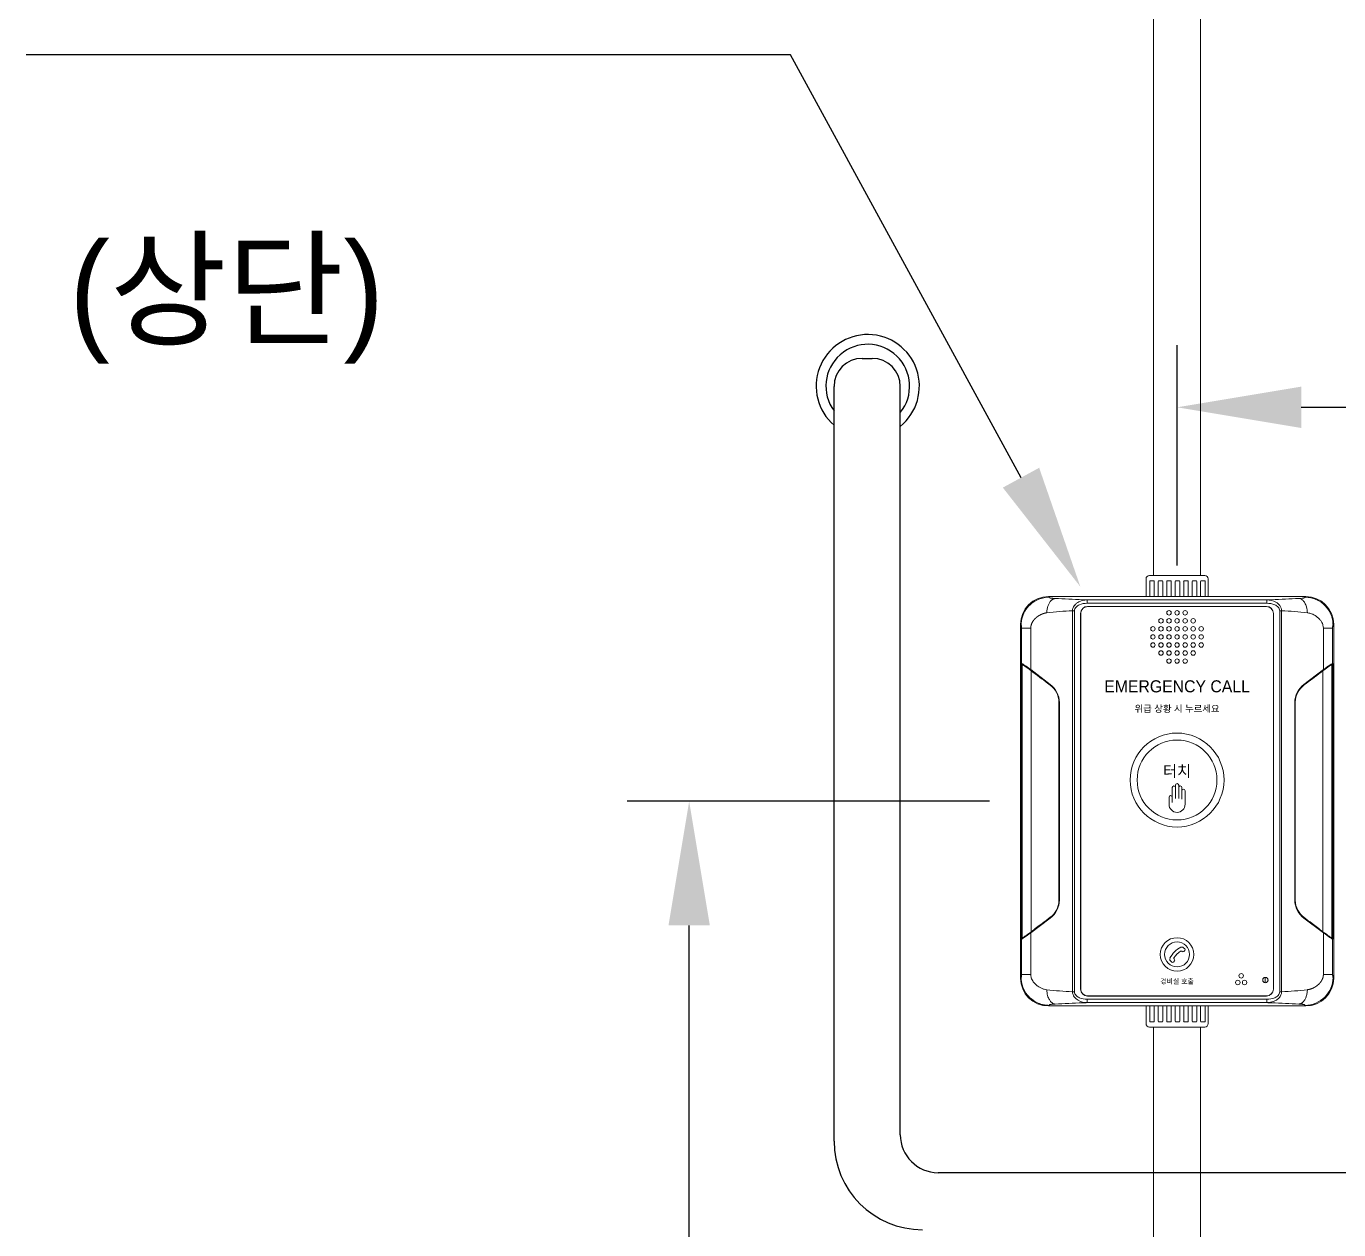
# Model space of a CAD drawing. Header units: millimetres. Extents: x 423257 to 751317, y -351975 to -271940.
# Drawn here: x 556222 to 561508, y -329214 to -324368 of the extents above; entities that cross this region are included whole.
import ezdxf
from ezdxf.enums import TextEntityAlignment as Align

# ---------------------------------------------------------------- set-up
doc = ezdxf.new("R2010")
doc.units = ezdxf.units.MM
doc.header["$LTSCALE"] = 150
for name, color, linetype in [('-----20 General Symbol', 3, 'Continuous'), ('-----29 Indicator', 1, 'Continuous'), ('-----30 Text', 2, 'Continuous'), ('-----31 Base Plan', 8, 'Continuous'), ('-----36 Dimension', 1, 'Continuous')]:
    doc.layers.add(name, color=color, linetype=linetype)
doc.styles.add('ELEC', font='')
doc.styles.get('ELEC').set_extended_font_data('Dotum')

msp = doc.modelspace()

# ---------------------------------------------------------------- linework, layer by layer
at = {"layer": '-----20 General Symbol', "lineweight": 5, "ltscale": 0.5}
for p, q in [((560762.1, -326579.9), (560762.1, -314564.8)), ((560951, -326579.9), (560951, -314564.8)), ((560732.2, -326664.6), (560732.2, -326593.5)), ((560968.4, -326579.9), (560745.8, -326579.9)), ((560747, -326603.4), (560747, -326664.6)), ((560762.8, -326600.7), (560749.8, -326600.7)), ((560952.1, -326579.9), (560762.1, -326579.9)), ((560765.5, -326603.4), (560765.5, -326664.6)), ((560781.2, -326603.4), (560781.2, -326664.6)), ((560796.9, -326600.7), (560783.9, -326600.7)), ((560799.6, -326603.4), (560799.6, -326664.6)), ((560815.4, -326603.4), (560815.4, -326664.6)), ((560831.1, -326600.7), (560818.1, -326600.7)), ((560833.8, -326603.4), (560833.8, -326664.6)), ((560849.5, -326603.4), (560849.5, -326664.6)), ((560865.3, -326600.7), (560852.3, -326600.7)), ((560868, -326603.4), (560868, -326664.6)), ((560883.7, -326603.4), (560883.7, -326664.6)), ((560899.4, -326600.7), (560886.4, -326600.7)), ((560902.1, -326603.4), (560902.1, -326664.6)), ((560917.9, -326603.4), (560917.9, -326664.6)), ((560933.6, -326600.7), (560920.6, -326600.7)), ((560936.3, -326603.4), (560936.3, -326664.6)), ((560952.1, -326603.4), (560952.1, -326664.6)), ((560967.8, -326600.7), (560954.8, -326600.7)), ((560970.5, -326603.4), (560970.5, -326664.6)), ((560982, -326664.6), (560982, -326593.5)), ((560338.7, -326664.6), (560341.4, -326667.2)), ((560338.7, -326664.6), (561375.5, -326664.6)), ((560982, -326664.6), (560732.2, -326664.6)), ((561375.5, -326664.6), (561372.8, -326667.2)), ((560495.4, -326691.6), (560495.4, -326678.1)), ((561218.8, -326691.6), (560495.4, -326691.6)), ((560496.7, -326704.4), (561217.6, -326704.4)), ((560496.7, -326704.4), (560497.1, -326704.9)), ((561217.1, -326704.9), (560497.1, -326704.9)), ((561217.6, -326704.4), (561217.1, -326704.9)), ((561218.8, -326691.6), (561218.8, -326678.1)), ((560435.9, -326722.1), (560435.9, -328255.7)), ((560435.9, -326722.1), (560443.8, -326722.1)), ((560443.8, -328255.7), (560443.8, -326722.1)), ((560468.8, -326732.3), (560468.8, -328245.5)), ((560469.3, -326732.8), (560468.8, -326732.3)), ((560469.3, -328245), (560469.3, -326732.8)), ((561245, -326732.8), (561245.4, -326732.3)), ((561245, -328245), (561245, -326732.8)), ((561245.4, -326732.3), (561245.4, -328245.5)), ((561270.5, -328255.7), (561270.5, -326722.1)), ((561278.3, -326722.1), (561270.5, -326722.1)), ((561278.3, -326722.1), (561278.3, -328255.7)), ((560229, -326779.6), (560226.4, -326777)), ((560226.4, -326777), (560226.4, -328200.8)), ((560230.4, -326933.7), (560230.4, -326791.9)), ((560267.8, -326791.9), (560267.8, -326959)), ((561446.5, -326791.9), (561446.5, -326959)), ((561483.8, -326933.7), (561483.8, -326791.9)), ((561485.2, -326779.6), (561487.9, -326777)), ((561487.9, -326777), (561487.9, -328200.8)), ((560232.5, -326948.2), (560229.8, -326948.2)), ((560229.8, -326948.2), (560229.8, -328029.6)), ((560230.4, -326933.7), (560230.4, -326933.7)), ((560231.5, -326935.8), (560231.5, -326935.8)), ((560237.6, -326940.7), (560231.5, -326935.8)), ((560232.5, -328029.6), (560232.5, -326948.2)), ((560232.5, -326948.2), (560232.8, -326948.3)), ((560232.8, -326938.4), (560232.8, -328039.4)), ((560233.1, -326938.3), (560233.1, -328039.5)), ((560346.3, -327020.4), (560267.7, -326961.1)), ((560267.8, -326959), (560346.4, -327018.3)), ((560269.3, -326963.6), (560269.3, -328014.2)), ((561367.9, -327018.3), (561446.5, -326959)), ((561446.6, -326961.1), (561367.9, -327020.4)), ((561444.9, -326963.6), (561444.9, -328014.2)), ((561476.6, -326940.7), (561482.8, -326935.8)), ((561481.1, -326938.3), (561481.1, -328039.5)), ((561481.5, -326938.4), (561481.5, -328039.4)), ((561481.7, -326948.2), (561481.5, -326948.3)), ((561481.7, -326948.2), (561484.4, -326948.2)), ((561481.7, -328029.6), (561481.7, -326948.2)), ((561482.8, -326935.8), (561482.8, -326935.8)), ((561483.8, -326933.7), (561483.8, -326933.7)), ((561484.4, -326948.2), (561484.4, -328029.6)), ((560344.9, -327020.6), (560346.3, -327020.4)), ((561369.3, -327020.6), (561367.9, -327020.4)), ((560380.9, -327887.9), (560380.9, -327089.9)), ((560381.9, -327090.8), (560380.9, -327091)), ((560381.9, -327090.8), (560381.9, -327887)), ((560383, -327090.8), (560381.9, -327090.8)), ((560383, -327887), (560383, -327090.8)), ((561331.2, -327887), (561331.2, -327090.8)), ((561332.3, -327090.8), (561331.2, -327090.8)), ((561332.3, -327090.8), (561332.3, -327887)), ((561332.3, -327090.8), (561333.4, -327091)), ((561333.4, -327887.9), (561333.4, -327089.9)), ((561487.9, -327364), (561487.9, -327613.8)), ((560837.7, -327494.1), (560837.7, -327433.5)), ((560850.6, -327477.6), (560850.6, -327424.1)), ((560863.6, -327477.6), (560863.6, -327424.1)), ((560876.6, -327480.7), (560876.6, -327433.5)), ((560889.5, -327501.1), (560889.5, -327446.5)), ((560824.7, -327501.1), (560824.7, -327472.4)), ((560381.9, -327887), (560380.9, -327886.8)), ((560383, -327887), (560381.9, -327887)), ((561332.3, -327887), (561331.2, -327887)), ((561332.3, -327887), (561333.4, -327886.8)), ((560346.3, -327957.4), (560267.7, -328016.7)), ((560267.8, -328018.8), (560346.4, -327959.5)), ((560345, -327957.2), (560346.3, -327957.4)), ((561369.3, -327957.2), (561367.9, -327957.4)), ((561367.9, -327957.4), (561446.6, -328016.7)), ((561446.5, -328018.8), (561367.9, -327959.5)), ((560232.5, -328029.6), (560229.8, -328029.6)), ((560231.5, -328042), (560237.5, -328037.2)), ((560231.5, -328042), (560231.5, -328042)), ((560232.8, -328029.5), (560232.5, -328029.6)), ((560267.8, -328185.9), (560267.8, -328018.8)), ((561446.5, -328185.9), (561446.5, -328018.8)), ((561482.8, -328042), (561476.7, -328037.2)), ((561481.5, -328029.5), (561481.7, -328029.6)), ((561481.7, -328029.6), (561484.4, -328029.6)), ((561482.8, -328042), (561482.8, -328042)), ((560230.4, -328044.1), (560230.4, -328185.9)), ((560230.4, -328044.1), (560230.4, -328044.1)), ((560875.8, -328092.9), (560877.4, -328094.4)), ((560888.1, -328083.7), (560882.7, -328078.4)), ((560883.8, -328094.4), (560888.1, -328090.1)), ((561483.8, -328044.1), (561483.8, -328044.1)), ((561483.8, -328044.1), (561483.8, -328185.9)), ((560835.6, -328136.1), (560830.3, -328130.8)), ((560846.3, -328131.8), (560842.1, -328136.1)), ((560844.8, -328123.9), (560846.3, -328125.4)), ((560229, -328198.2), (560226.4, -328200.8)), ((561211.6, -328219.5), (561211.6, -328198)), ((561212.3, -328219.5), (561212.3, -328197.9)), ((561485.2, -328198.2), (561487.9, -328200.8)), ((560469.3, -328245), (560468.8, -328245.5)), ((561222.3, -328213.9), (561222.3, -328203.5)), ((561223, -328212.4), (561223, -328205.1)), ((561245, -328245), (561245.4, -328245.5)), ((560435.9, -328255.7), (560443.8, -328255.7)), ((560495.4, -328286.2), (560495.4, -328299.7)), ((561218.8, -328286.2), (560495.4, -328286.2)), ((560496.7, -328273.4), (560497.1, -328272.9)), ((560496.7, -328273.4), (561217.6, -328273.4)), ((561217.1, -328272.9), (560497.1, -328272.9)), ((561217.6, -328273.4), (561217.1, -328272.9)), ((561218.8, -328286.2), (561218.8, -328299.7)), ((561278.3, -328255.7), (561270.5, -328255.7)), ((560338.7, -328313.2), (560341.4, -328310.6)), ((560338.7, -328313.2), (561375.5, -328313.2)), ((560732.2, -328313.2), (560732.2, -328384.3)), ((560982, -328313.2), (560732.2, -328313.2)), ((560747, -328374.4), (560747, -328313.2)), ((560765.5, -328374.4), (560765.5, -328313.2)), ((560781.2, -328374.4), (560781.2, -328313.2)), ((560799.6, -328374.4), (560799.6, -328313.2)), ((560815.4, -328374.4), (560815.4, -328313.2)), ((560833.8, -328374.4), (560833.8, -328313.2)), ((560849.5, -328374.4), (560849.5, -328313.2)), ((560868, -328374.4), (560868, -328313.2)), ((560883.7, -328374.4), (560883.7, -328313.2)), ((560902.1, -328374.4), (560902.1, -328313.2)), ((560917.9, -328374.4), (560917.9, -328313.2)), ((560936.3, -328374.4), (560936.3, -328313.2)), ((560952.1, -328374.4), (560952.1, -328313.2)), ((560970.5, -328374.4), (560970.5, -328313.2)), ((560982, -328313.2), (560982, -328384.3)), ((561375.5, -328313.2), (561372.8, -328310.6)), ((560968.4, -328397.9), (560745.8, -328397.9)), ((560762.8, -328377.1), (560749.8, -328377.1)), ((560762.1, -328397.9), (560762.1, -331943.8)), ((560952.1, -328397.9), (560762.1, -328397.9)), ((560796.9, -328377.1), (560783.9, -328377.1)), ((560831.1, -328377.1), (560818.1, -328377.1)), ((560865.3, -328377.1), (560852.3, -328377.1)), ((560899.4, -328377.1), (560886.4, -328377.1)), ((560933.6, -328377.1), (560920.6, -328377.1)), ((560951, -328397.9), (560951, -331943.8)), ((560967.8, -328377.1), (560954.8, -328377.1))]:
    msp.add_line(p, q, dxfattribs=at)
for centre, radius in [((560792.3, -326762.3), 9), ((560824.7, -326729.9), 9), ((560824.7, -326762.3), 9), ((560857.1, -326729.9), 9), ((560857.1, -326762.3), 9), ((560889.5, -326729.9), 9), ((560889.5, -326762.3), 9), ((560921.9, -326762.3), 9), ((560759.9, -326794.7), 9), ((560759.9, -326827.1), 9), ((560792.3, -326794.7), 9), ((560792.3, -326827.1), 9), ((560824.7, -326794.7), 9), ((560824.7, -326827.1), 9), ((560857.1, -326794.7), 9), ((560857.1, -326827.1), 9), ((560889.5, -326794.7), 9), ((560889.5, -326827.1), 9), ((560921.9, -326794.7), 9), ((560921.9, -326827.1), 9), ((560954.4, -326794.7), 9), ((560954.4, -326827.1), 9), ((560759.9, -326859.6), 9), ((560792.3, -326859.6), 9), ((560824.7, -326859.6), 9), ((560857.1, -326859.6), 9), ((560889.5, -326859.6), 9), ((560921.9, -326859.6), 9), ((560954.4, -326859.6), 9), ((560792.3, -326892), 9), ((560824.7, -326892), 9), ((560824.7, -326924.4), 9), ((560857.1, -326892), 9), ((560857.1, -326924.4), 9), ((560889.5, -326892), 9), ((560889.5, -326924.4), 9), ((560921.9, -326892), 9), ((560857.1, -327403.4), 189.1), ((560857.1, -327403.4), 160.7), ((560857.1, -328105.6), 67.5), ((560857.1, -328105.6), 50.2), ((561115.5, -328191.6), 9), ((561102, -328218.6), 9), ((561129, -328218.6), 9)]:
    msp.add_circle(centre, radius, dxfattribs=at)
at = {"layer": '-----20 General Symbol', "lineweight": 5, "ltscale": 0.5, "extrusion": (0, 0, -1)}
msp.add_circle((-561212.8, -328208.7), 10.8, dxfattribs=at)
at = {"layer": '-----20 General Symbol', "lineweight": 5, "ltscale": 0.5}
for centre, radius, start, end in [((560745.8, -326593.5), 13.6, 90, 180), ((560749.8, -326603.4), 2.72, 90, 180), ((560762.8, -326603.4), 2.72, 0, 90), ((560783.9, -326603.4), 2.72, 90, 180), ((560796.9, -326603.4), 2.72, 0, 90), ((560818.1, -326603.4), 2.72, 90, 180), ((560831.1, -326603.4), 2.72, 0, 90), ((560852.3, -326603.4), 2.72, 90, 180), ((560865.3, -326603.4), 2.72, 0, 90), ((560886.4, -326603.4), 2.72, 90, 180), ((560899.4, -326603.4), 2.72, 0, 90), ((560920.6, -326603.4), 2.72, 90, 180), ((560933.6, -326603.4), 2.72, 0, 90), ((560954.8, -326603.4), 2.72, 90, 180), ((560967.8, -326603.4), 2.72, 0, 90), ((560968.4, -326593.5), 13.6, 0, 90), ((560844.2, -327433.5), 6.48, 0, 180), ((560857.1, -327424.1), 6.48, 0, 180), ((560870.1, -327433.5), 6.48, 0, 180), ((560883.1, -327446.5), 6.48, 0, 180), ((560831.2, -327472.4), 6.48, 0, 180), ((560857.1, -327501.1), 32.4, 180, 0), ((560917.5, -328165.6), 99.8, 116.9626, 152.9911), ((560927.1, -328175.2), 99.8, 123.9923, 145.9587), ((560873.3, -328095.4), 3.6, 45, 123.9923), ((560876.3, -328084.8), 9.08, 45, 116.9749), ((560880.6, -328091.2), 4.54, 225, 315), ((560884.8, -328086.9), 4.54, 315, 45), ((560836.7, -328124.4), 9.08, 152.629, 225), ((560838.8, -328132.9), 4.54, 225, 315), ((560847.3, -328121.3), 3.6, 145.9587, 225), ((560843.1, -328128.6), 4.54, 315, 45), ((560745.8, -328384.3), 13.6, 180, 270), ((560749.8, -328374.4), 2.72, 180, 270), ((560762.8, -328374.4), 2.72, 270, 0), ((560783.9, -328374.4), 2.72, 180, 270), ((560796.9, -328374.4), 2.72, 270, 0), ((560818.1, -328374.4), 2.72, 180, 270), ((560831.1, -328374.4), 2.72, 270, 0), ((560852.3, -328374.4), 2.72, 180, 270), ((560865.3, -328374.4), 2.72, 270, 0), ((560886.4, -328374.4), 2.72, 180, 270), ((560899.4, -328374.4), 2.72, 270, 0), ((560920.6, -328374.4), 2.72, 180, 270), ((560933.6, -328374.4), 2.72, 270, 0), ((560954.8, -328374.4), 2.72, 180, 270), ((560967.8, -328374.4), 2.72, 270, 0), ((560968.4, -328384.3), 13.6, 270, 0)]:
    msp.add_arc(centre, radius, start, end, dxfattribs=at)
at = {"layer": '-----20 General Symbol', "lineweight": 5, "ltscale": 0.5, "extrusion": (7.59279e-30, -1.17146e-15, -1)}
msp.add_ellipse((560339.1, -326777.3), major_axis=(-79.8, 79.8), ratio=0.997265, start_param=5.499157, end_param=7.067214, dxfattribs=at)
at = {"layer": '-----20 General Symbol', "lineweight": 5, "ltscale": 0.5}
for centre, major_axis, ratio, start_param, end_param in [((561375.2, -326777.3), (79.8, 79.8), 0.997265, 5.499157, 7.067214), ((560497.2, -326732.9), (-19.8, 19.8), 0.997265, 5.499157, 7.067214), ((561217.5, -326732.4), (19.8, 19.8), 0.997265, 5.499157, 7.067214), ((560230.5, -326948.6), (0, -14.9), 0.041099, 3.147604, 4.679882), ((560320.4, -327002.8), (90, -69), 0.030011, 2.217818, 3.112232), ((560233.1, -326933.7), (0.39, -2.67), 0.9986, 4.566019, 5.467878), ((560233.1, -326933.7), (0.39, -2.67), 0.9986, 4.566019, 5.467878), ((560233.2, -326948.6), (1.7, -12.8), 0.042209, 3.136682, 4.66896), ((560318.7, -327004.9), (87.3, -69), 0.030236, 2.218709, 3.113122), ((560269.3, -326959), (-1.63, -2.16), 0.498453, 5.071767, 6.23875), ((561393.9, -327002.8), (90, 69), 0.030011, 0.029361, 0.923774), ((561444.9, -326959), (1.63, -2.16), 0.498453, 0.044435, 1.211419), ((561395.5, -327004.9), (87.3, 69), 0.030236, 0.028471, 0.922884), ((561481.1, -326948.6), (1.7, 12.8), 0.042209, 4.755818, 6.288096), ((561481.1, -326933.7), (-0.39, -2.67), 0.9986, 0.815308, 1.717167), ((561481.1, -326933.7), (-0.39, -2.67), 0.9986, 0.815308, 1.717167), ((561483.8, -326948.6), (0, 14.9), 0.041099, 4.744896, 6.277174), ((560348, -327018.3), (1.63, 2.16), 0.498453, 1.930174, 3.097157), ((560286.5, -327091.4), (96.2, 7.5), 0.960533, 6.208929, 7.110788), ((561427.7, -327091.4), (96.2, -7.5), 0.960533, 2.31399, 3.215849), ((561426.1, -327091.4), (93.6, -7.3), 0.959359, 2.314018, 3.215877), ((561366.3, -327018.3), (1.63, -2.16), 0.498453, 0.044435, 1.211419), ((560286.5, -327886.4), (96.2, -7.5), 0.960533, 5.455582, 6.357441), ((561427.7, -327886.4), (96.2, 7.5), 0.960533, 3.067337, 3.969196), ((561426.1, -327886.4), (93.6, 7.3), 0.959359, 3.067308, 3.969168), ((560348, -327959.5), (1.63, -2.16), 0.498453, 3.186028, 4.353011), ((561366.3, -327959.5), (1.63, 2.16), 0.498453, 5.071767, 6.23875), ((560230.5, -328029.2), (0, 14.9), 0.041099, 1.603304, 3.135581), ((560320.4, -327975), (90, 69), 0.030011, 3.170954, 4.065367), ((560233.1, -328044.1), (0.39, 2.67), 0.9986, 0.815308, 1.717167), ((560233.1, -328044.1), (0.39, 2.67), 0.9986, 0.815308, 1.717167), ((560233.2, -328029.2), (1.7, 12.8), 0.042209, 1.614225, 3.146503), ((560318.7, -327972.9), (87.3, 69), 0.030236, 3.170063, 4.064477), ((560269.3, -328018.8), (-1.63, 2.16), 0.498453, 0.044435, 1.211419), ((561444.9, -328018.8), (1.63, 2.16), 0.498453, 5.071767, 6.23875), ((561393.9, -327975), (90, -69), 0.030011, 5.359411, 6.253824), ((561395.5, -327972.9), (87.3, -69), 0.030236, 5.360301, 6.254715), ((561481.1, -328029.2), (1.7, -12.8), 0.042209, 6.278275, 7.810553), ((561481.1, -328044.1), (-0.39, 2.67), 0.9986, 4.566019, 5.467878), ((561481.1, -328044.1), (-0.39, 2.67), 0.9986, 4.566019, 5.467878), ((561483.8, -328029.2), (0, -14.9), 0.041099, 0.006011, 1.538289), ((560339.1, -328200.5), (-79.8, -79.8), 0.997265, 5.499157, 7.067214), ((560496.7, -328245.4), (-19.8, -19.8), 0.997265, 5.499157, 7.067214), ((561217, -328244.9), (19.8, -19.8), 0.997265, 5.499157, 7.067214)]:
    msp.add_ellipse(centre, major_axis=major_axis, ratio=ratio, start_param=start_param, end_param=end_param, dxfattribs=at)
at = {"layer": '-----20 General Symbol', "lineweight": 5, "ltscale": 0.5, "extrusion": (-2.76101e-30, -1.17146e-15, -1)}
msp.add_ellipse((560496.7, -326732.4), major_axis=(-19.8, 19.8), ratio=0.997265, start_param=5.499157, end_param=7.067214, dxfattribs=at)
at = {"layer": '-----20 General Symbol', "lineweight": 5, "ltscale": 0.5, "extrusion": (2.95823e-31, 1.17146e-15, -1)}
msp.add_ellipse((561217, -326732.9), major_axis=(19.8, 19.8), ratio=0.997265, start_param=5.499157, end_param=7.067214, dxfattribs=at)
at = {"layer": '-----20 General Symbol', "lineweight": 5, "ltscale": 0.5, "extrusion": (3.5696e-29, 1.17146e-15, -1)}
msp.add_ellipse((561375.2, -328200.5), major_axis=(79.8, -79.8), ratio=0.997265, start_param=5.499157, end_param=7.067214, dxfattribs=at)
at = {"layer": '-----20 General Symbol', "lineweight": 5, "ltscale": 0.5, "extrusion": (-9.86076e-32, 1.17146e-15, -1)}
msp.add_ellipse((560497.2, -328244.9), major_axis=(-19.8, -19.8), ratio=0.997265, start_param=5.499157, end_param=7.067214, dxfattribs=at)
at = {"layer": '-----20 General Symbol', "lineweight": 5, "ltscale": 0.5, "extrusion": (2.26798e-30, 1.17146e-15, -1)}
msp.add_ellipse((561217.5, -328245.4), major_axis=(19.8, -19.8), ratio=0.997265, start_param=5.499157, end_param=7.067214, dxfattribs=at)
at = {"layer": '-----20 General Symbol', "lineweight": 5, "ltscale": 0.5}
for points, degree in [([(560299.8, -326675.3), (560313, -326670), (560327.2, -326667.3), (560341.4, -326667.2)], 3), ([(560341.4, -326667.2), (560343.7, -326669.6)], 1), ([(560495.4, -326678.1), (560736.6, -326678.1), (560977.7, -326678.1), (561218.8, -326678.1)], 3), ([(560435.9, -326722.1), (560401.4, -326722.3), (560366.8, -326727), (560332.2, -326730.2)], 3), ([(561278.3, -326722.1), (561312.8, -326722.3), (561347.4, -326727), (561382, -326730.2)], 3), ([(560267.8, -326791.9), (560246, -326791.9), (560231.9, -326791.9), (560230.4, -326791.9)], 3), ([(560233.1, -326938.3), (560233, -326938.3), (560232.9, -326938.3), (560232.8, -326938.4)], 3), ([(561481.1, -326938.3), (561481.2, -326938.3), (561481.4, -326938.3), (561481.5, -326938.4)], 3), ([(560381.9, -327887), (560381.9, -327914.3), (560368.6, -327940.6), (560346.3, -327957.4)], 3), ([(560232.8, -328039.4), (560232.9, -328039.5), (560233, -328039.5), (560233.1, -328039.5)], 3), ([(561481.5, -328039.4), (561481.4, -328039.5), (561481.2, -328039.5), (561481.1, -328039.5)], 3), ([(561446.5, -328185.9), (561468.3, -328185.9), (561482.4, -328185.9), (561483.8, -328185.9)], 3), ([(560435.9, -328255.7), (560401.4, -328255.5), (560366.8, -328250.8), (560332.2, -328247.6)], 3), ([(561278.3, -328255.7), (561312.8, -328255.5), (561347.4, -328250.8), (561382, -328247.6)], 3), ([(560495.4, -328299.7), (560736.6, -328299.7), (560977.7, -328299.7), (561218.8, -328299.7)], 3), ([(561372.8, -328310.6), (561370.5, -328308.2)], 1)]:
    msp.add_open_spline(points, degree=degree, dxfattribs=at)
for points, degree, knots in [([(561372.8, -326667.2), (561372.4, -326667.6), (561371.5, -326668.4), (561370.8, -326669.2), (561370.5, -326669.6)], 3, [0, 0, 0, 0, 0.500081, 1, 1, 1, 1]), ([(561485.2, -326779.6), (561485, -326774), (561484.5, -326763.6), (561481.2, -326749.2), (561475.8, -326733.6), (561466.8, -326716.8), (561452.8, -326699.8), (561435.7, -326685.8), (561416.6, -326675.6), (561395.4, -326668.7), (561380.7, -326667.7), (561372.8, -326667.2)], 3, [0, 0, 0, 0, 0.095265, 0.178549, 0.250164, 0.376201, 0.500112, 0.622711, 0.750058, 0.86626, 1, 1, 1, 1]), ([(560229, -326779.6), (560229.1, -326757.4), (560235.9, -326735.1), (560261, -326698.2), (560279.1, -326683.6), (560299.8, -326675.3)], 3, [0, 0, 0, 0, 0.5, 0.5, 1, 1, 1, 1]), ([(560343.7, -326669.6), (560345.6, -326670.5), (560349.9, -326671.1), (560355.5, -326671.9), (560366.1, -326672.4)], 2, [0, 0, 0, 0.5, 0.5, 1, 1, 1]), ([(560366.1, -326672.4), (560402.5, -326674.1), (560437.7, -326675.9), (560483.2, -326677.6), (560489.3, -326677.9), (560495.4, -326678.1)], 3, [0, 0, 0, 0, 0.86628, 0.86628, 1, 1, 1, 1]), ([(560435.9, -326722.1), (560436, -326719.9), (560436.3, -326715.4), (560438.4, -326708.8), (560442.2, -326701.8), (560448.2, -326694.7), (560459.1, -326686.4), (560472.1, -326681.2), (560485.3, -326678.5), (560492.1, -326678.2), (560495.4, -326678.1)], 3, [0, 0, 0, 0, 0.080395, 0.164014, 0.251213, 0.3682, 0.501677, 0.749778, 0.876537, 1, 1, 1, 1]), ([(560495.4, -326691.6), (560484.4, -326691.6), (560473.4, -326693.4), (560458.5, -326700.2), (560453.8, -326703.2), (560446.4, -326711.3), (560443.8, -326716.6), (560443.8, -326722.1)], 3, [0, 0, 0, 0, 0.5, 0.5, 0.75, 0.75, 1, 1, 1, 1]), ([(561348.2, -326672.4), (561311.7, -326674.1), (561276.5, -326675.9), (561231, -326677.6), (561224.9, -326677.9), (561218.8, -326678.1)], 3, [0, 0, 0, 0, 0.86628, 0.86628, 1, 1, 1, 1]), ([(561278.3, -326722.1), (561278.4, -326714.2), (561275.4, -326706.8), (561266.7, -326695.1), (561261.3, -326690.8), (561244, -326680.9), (561231.3, -326678.2), (561218.8, -326678.1)], 3, [0, 0, 0, 0, 0.25, 0.25, 0.5, 0.5, 1, 1, 1, 1]), ([(561218.8, -326691.6), (561229.8, -326691.6), (561240.8, -326693.4), (561255.7, -326700.2), (561260.4, -326703.2), (561267.9, -326711.3), (561270.5, -326716.6), (561270.5, -326722.1)], 3, [0, 0, 0, 0, 0.5, 0.5, 0.75, 0.75, 1, 1, 1, 1]), ([(561370.5, -326669.6), (561369.8, -326669.9), (561368.5, -326670.4), (561364.5, -326671.1), (561359.2, -326671.7), (561353.3, -326672.2), (561349.8, -326672.3), (561348.2, -326672.4)], 3, [0, 0, 0, 0, 0.26783, 0.500306, 0.762991, 0.883999, 1, 1, 1, 1]), ([(561348.2, -326672.4), (561350.3, -326672.7), (561354.2, -326673.4), (561359.8, -326676.4), (561364.4, -326680.3), (561368.3, -326684.9), (561373.5, -326692.8), (561379.8, -326707.3), (561381.2, -326722), (561382, -326730.2)], 3, [0, 0, 0, 0, 0.119549, 0.228024, 0.327211, 0.418028, 0.501315, 0.72469, 1, 1, 1, 1]), ([(560299.8, -326742), (560295.3, -326744.9), (560291.1, -326748.3), (560281, -326756.6), (560275, -326766.7), (560267.8, -326778.9), (560267.8, -326791.9)], 2, [0, 0, 0, 0.18839, 0.18839, 0.594195, 0.594195, 1, 1, 1]), ([(560332.2, -326730.2), (560327.2, -326730.7), (560321.6, -326732.2), (560316.2, -326733.7), (560310.8, -326736.1), (560305.1, -326738.7), (560299.8, -326742)], 2, [0, 0, 0, 0.325534, 0.325534, 0.651068, 0.651068, 1, 1, 1]), ([(561382, -326730.2), (561385.5, -326730.7), (561392.8, -326731.8), (561406.9, -326737.2), (561420.5, -326745.4), (561432.2, -326756.5), (561439.7, -326766.7), (561445.3, -326778.5), (561446.1, -326787.6), (561446.5, -326791.9)], 3, [0, 0, 0, 0, 0.120327, 0.250385, 0.500249, 0.632176, 0.750515, 0.8811, 1, 1, 1, 1]), ([(560230.4, -326791.9), (560230.4, -326788.3), (560230.3, -326785.8), (560230.1, -326783.3), (560229.8, -326781.8), (560229.7, -326781), (560229.5, -326780.4), (560229.3, -326779.9), (560229, -326779.6)], 2, [0, 0, 0, 0.25, 0.25, 0.5, 0.5, 0.75, 0.75, 1, 1, 1]), ([(561446.5, -326791.9), (561450.3, -326791.9), (561457.6, -326792), (561466.3, -326791.9), (561474.3, -326791.9), (561481.3, -326791.8), (561482.9, -326791.9), (561483.8, -326791.9)], 3, [0, 0, 0, 0, 0.181643, 0.347899, 0.500293, 0.737023, 1, 1, 1, 1]), ([(561483.8, -326791.9), (561483.8, -326790.7), (561483.8, -326788.4), (561483.9, -326785.5), (561484.1, -326783.2), (561484.4, -326781.5), (561484.8, -326780.2), (561485.1, -326779.8), (561485.2, -326779.6)], 3, [0, 0, 0, 0, 0.102654, 0.209354, 0.337947, 0.499337, 0.724279, 1, 1, 1, 1]), ([(560269.3, -326963.6), (560259.6, -326956.3), (560251, -326950), (560238, -326940.8), (560233.9, -326938.2), (560233.1, -326938.3)], 3, [0, 0, 0, 0, 0.5, 0.5, 1, 1, 1, 1]), ([(560346.4, -327021.7), (560343.3, -327019.3), (560340.1, -327016.9), (560314.4, -326997.6), (560291.8, -326980.6), (560269.3, -326963.6)], 3, [0, 0, 0, 0, 0.123833, 0.123833, 1, 1, 1, 1]), ([(561367.8, -327021.7), (561371, -327019.3), (561374.2, -327016.9), (561399.9, -326997.6), (561422.4, -326980.6), (561444.9, -326963.6)], 3, [0, 0, 0, 0, 0.123833, 0.123833, 1, 1, 1, 1]), ([(561444.9, -326963.6), (561454.6, -326956.3), (561463.2, -326950), (561476.2, -326940.8), (561480.4, -326938.2), (561481.1, -326938.3)], 3, [0, 0, 0, 0, 0.5, 0.5, 1, 1, 1, 1]), ([(560381.9, -327090.8), (560381.7, -327086.6), (560381.4, -327077.9), (560378.3, -327065.1), (560373.4, -327052.5), (560366.3, -327040.6), (560357.3, -327029.5), (560350, -327023.5), (560346.3, -327020.4)], 3, [0, 0, 0, 0, 0.146458, 0.298675, 0.458591, 0.62788, 0.807958, 1, 1, 1, 1]), ([(560346.4, -327021.7), (560356.2, -327029.1), (560364.8, -327038.7), (560377.2, -327062), (560380.9, -327075.7), (560380.9, -327089.9)], 3, [0, 0, 0, 0, 0.5, 0.5, 1, 1, 1, 1]), ([(561367.8, -327021.7), (561358, -327029.1), (561349.5, -327038.7), (561337, -327062), (561333.4, -327075.7), (561333.4, -327089.9)], 3, [0, 0, 0, 0, 0.5, 0.5, 1, 1, 1, 1]), ([(560380.9, -327887.9), (560380.9, -327902), (560377.2, -327915.7), (560364.8, -327939.1), (560356.2, -327948.7), (560346.4, -327956.1)], 3, [0, 0, 0, 0, 0.5, 0.5, 1, 1, 1, 1]), ([(561333.4, -327887.9), (561333.4, -327902), (561337, -327915.7), (561349.4, -327939.1), (561358.1, -327948.7), (561367.8, -327956.1)], 3, [0, 0, 0, 0, 0.5, 0.5, 1, 1, 1, 1]), ([(560269.3, -328014.2), (560284, -328003.2), (560298.6, -327992.1), (560324.3, -327972.7), (560335.4, -327964.4), (560346.4, -327956.1)], 3, [0, 0, 0, 0, 0.57004, 0.57004, 1, 1, 1, 1]), ([(561444.9, -328014.2), (561430.3, -328003.2), (561415.6, -327992.1), (561389.9, -327972.7), (561378.8, -327964.4), (561367.8, -327956.1)], 3, [0, 0, 0, 0, 0.57004, 0.57004, 1, 1, 1, 1]), ([(560233.1, -328039.5), (560233.9, -328039.6), (560238, -328037), (560251, -328027.9), (560259.7, -328021.5), (560269.3, -328014.2)], 3, [0, 0, 0, 0, 0.5, 0.5, 1, 1, 1, 1]), ([(561481.1, -328039.5), (561480.4, -328039.6), (561476.2, -328037), (561463.2, -328027.9), (561454.6, -328021.5), (561444.9, -328014.2)], 3, [0, 0, 0, 0, 0.5, 0.5, 1, 1, 1, 1]), ([(560230.4, -328185.9), (560230.4, -328187), (560230.4, -328189.4), (560230.3, -328192.3), (560230.1, -328194.6), (560229.7, -328197.3), (560229.3, -328197.8), (560229, -328198.2)], 3, [0, 0, 0, 0, 0.102185, 0.20891, 0.338274, 0.499422, 1, 1, 1, 1]), ([(560229, -328198.2), (560229.2, -328203.3), (560229.6, -328213.2), (560232.7, -328227.3), (560236.9, -328240), (560242.2, -328251.2), (560251.9, -328267.2), (560269.6, -328287.1), (560289.5, -328297.3), (560299.8, -328302.5)], 3, [0, 0, 0, 0, 0.11571, 0.223393, 0.323102, 0.415335, 0.500773, 0.742972, 1, 1, 1, 1]), ([(560267.8, -328185.9), (560264.1, -328185.9), (560256.8, -328185.8), (560247.8, -328186.1), (560240.6, -328186.2), (560235.3, -328186.2), (560231.7, -328186), (560230.9, -328185.9), (560230.4, -328185.9)], 3, [0, 0, 0, 0, 0.175427, 0.345718, 0.512215, 0.675658, 0.837824, 1, 1, 1, 1]), ([(560299.8, -328235.8), (560297.8, -328234.4), (560293.8, -328231.7), (560286.2, -328225.4), (560277.1, -328215.7), (560270.6, -328203.4), (560268.1, -328192.8), (560267.9, -328188.2), (560267.8, -328185.9)], 3, [0, 0, 0, 0, 0.128416, 0.253965, 0.505871, 0.793599, 0.897914, 1, 1, 1, 1]), ([(561485.2, -328198.2), (561485.2, -328227.5), (561473, -328256.7), (561431.4, -328298.3), (561402.2, -328310.5), (561372.8, -328310.6)], 3, [0, 0, 0, 0, 0.5, 0.5, 1, 1, 1, 1]), ([(561382, -328247.6), (561387.1, -328247.1), (561392.6, -328245.6), (561398.1, -328244.1), (561403.5, -328241.7), (561414.1, -328236.9), (561423.1, -328229.5), (561433.3, -328221.2), (561439.2, -328211.1), (561446.5, -328198.9), (561446.5, -328185.9)], 2, [0, 0, 0, 0.125, 0.125, 0.25, 0.25, 0.5, 0.5, 0.75, 0.75, 1, 1, 1]), ([(561483.8, -328185.9), (561483.8, -328189.4), (561484.1, -328194.5), (561484.4, -328196), (561484.7, -328197.6), (561485.2, -328198.2)], 2, [0, 0, 0, 0.25, 0.5, 0.5, 1, 1, 1]), ([(560332.2, -328247.6), (560328.7, -328247.1), (560321.4, -328246), (560310.5, -328241.9), (560303.4, -328237.9), (560299.8, -328235.8)], 3, [0, 0, 0, 0, 0.311698, 0.648603, 1, 1, 1, 1]), ([(560366.1, -328305.4), (560364, -328305), (560360, -328304.4), (560354.5, -328301.4), (560349.8, -328297.5), (560345.9, -328292.9), (560340.8, -328284.9), (560334.4, -328270.5), (560333, -328255.7), (560332.2, -328247.6)], 3, [0, 0, 0, 0, 0.119549, 0.228024, 0.327211, 0.418028, 0.501315, 0.72469, 1, 1, 1, 1]), ([(560299.8, -328302.5), (560303.9, -328303.9), (560312.4, -328307), (560326.4, -328309.9), (560336.2, -328310.3), (560341.4, -328310.6)], 3, [0, 0, 0, 0, 0.303562, 0.636653, 1, 1, 1, 1]), ([(560343.7, -328308.2), (560344.4, -328307.9), (560345.7, -328307.4), (560349.7, -328306.6), (560355, -328306.1), (560361, -328305.6), (560364.4, -328305.5), (560366.1, -328305.4)], 3, [0, 0, 0, 0, 0.26783, 0.500306, 0.762991, 0.883999, 1, 1, 1, 1]), ([(560366.1, -328305.4), (560402.5, -328303.7), (560437.7, -328301.9), (560483.2, -328300.2), (560489.3, -328299.9), (560495.4, -328299.7)], 3, [0, 0, 0, 0, 0.86628, 0.86628, 1, 1, 1, 1]), ([(560435.9, -328255.7), (560435.9, -328263.6), (560438.9, -328271), (560447.5, -328282.7), (560453, -328287), (560470.2, -328296.9), (560482.9, -328299.6), (560495.4, -328299.7)], 3, [0, 0, 0, 0, 0.25, 0.25, 0.5, 0.5, 1, 1, 1, 1]), ([(560495.4, -328286.2), (560484.4, -328286.2), (560473.4, -328284.4), (560458.5, -328277.6), (560453.8, -328274.6), (560446.4, -328266.4), (560443.8, -328261.2), (560443.8, -328255.7)], 3, [0, 0, 0, 0, 0.5, 0.5, 0.75, 0.75, 1, 1, 1, 1]), ([(561278.3, -328255.7), (561278.2, -328257.9), (561277.9, -328262.4), (561275.8, -328269), (561272, -328276), (561266, -328283), (561255.2, -328291.3), (561242.2, -328296.6), (561228.9, -328299.3), (561222.2, -328299.6), (561218.8, -328299.7)], 3, [0, 0, 0, 0, 0.080395, 0.164014, 0.251213, 0.3682, 0.501677, 0.749778, 0.876537, 1, 1, 1, 1]), ([(561218.8, -328286.2), (561229.8, -328286.2), (561240.8, -328284.4), (561255.7, -328277.6), (561260.4, -328274.6), (561267.9, -328266.4), (561270.5, -328261.2), (561270.5, -328255.7)], 3, [0, 0, 0, 0, 0.5, 0.5, 0.75, 0.75, 1, 1, 1, 1]), ([(561348.2, -328305.4), (561311.7, -328303.7), (561276.5, -328301.9), (561231, -328300.2), (561224.9, -328299.9), (561218.8, -328299.7)], 3, [0, 0, 0, 0, 0.86628, 0.86628, 1, 1, 1, 1]), ([(561370.5, -328308.2), (561368.7, -328307.3), (561364.3, -328306.7), (561358.7, -328305.9), (561348.2, -328305.4)], 2, [0, 0, 0, 0.5, 0.5, 1, 1, 1]), ([(560341.4, -328310.6), (560341.8, -328310.2), (560342.8, -328309.4), (560343.4, -328308.6), (560343.7, -328308.2)], 3, [0, 0, 0, 0, 0.500081, 1, 1, 1, 1])]:
    msp.add_open_spline(points, degree=degree, knots=knots, dxfattribs=at)
for points in [[(560366.1, -326672.4), (560333.6, -326674.8), (560332.2, -326730.2)], [(561348.2, -328305.4), (561380.6, -328303), (561382, -328247.6)]]:
    msp.add_rational_spline(points, [1, 0.721966905676, 1], degree=2, dxfattribs=at)
at = {"layer": '-----29 Indicator'}
for p, q in [((559300.6, -324483.1), (556221.6, -324483.1)), ((560228.5, -326186.1), (559300.6, -324483.1))]:
    msp.add_line(p, q, dxfattribs=at)
msp.add_solid([(560301.6, -326146.2), (560467.7, -326625.2), (560155.3, -326226)], dxfattribs=at)
at = {"layer": '-----31 Base Plan', "transparency": 33554687}
for p, q in [((559588.1, -325705.5), (559629.4, -325705.5)), ((559475.4, -328857.3), (559475.4, -325818.2)), ((559742.1, -328831.4), (559742.1, -325818.2)), ((564677.8, -328984.3), (559895, -328984.3))]:
    msp.add_line(p, q, dxfattribs=at)
for centre, radius, start, end in [((559611.2, -325817.6), 208, 308.9818, 229.2146), ((559611.2, -325817.6), 168.6, 320.8961, 216.3125), ((559588.1, -325818.2), 112.7, 90, 180), ((559629.4, -325818.2), 112.7, 0, 90), ((559895, -328831.4), 152.9, 180, 270), ((559832.1, -328857.3), 356.8, 180, 270)]:
    msp.add_arc(centre, radius, start, end, dxfattribs=at)
at = {"layer": '-----36 Dimension'}
for p, q in [((560857.1, -326539.6), (560857.1, -325652.6)), ((561357.1, -325902.6), (566057.3, -325902.6)), ((560101.4, -327488.9), (558641.8, -327488.9)), ((558891.8, -334140.2), (558891.8, -327988.9))]:
    msp.add_line(p, q, dxfattribs=at)
for points in [[(561357.1, -325819.3), (561357.1, -325985.9), (560857.1, -325902.6)], [(558808.5, -327988.9), (558975.2, -327988.9), (558891.8, -327488.9)]]:
    msp.add_solid(points, dxfattribs=at)

# ---------------------------------------------------------------- texts
at = {"layer": '-----20 General Symbol', "lineweight": 5, "ltscale": 0.5, "style": 'ELEC'}
for s, height, p in [('EMERGENCY CALL', 48.624, (560857.1, -327026.1)), ('위급 상황 시 누르세요', 27.013, (560857.1, -327116.2)), ('터치', 45.02, (560857.1, -327367.4)), ('경비실 호출', 19.81, (560857.1, -328213.9))]:
    msp.add_text(s, height=height, dxfattribs=at).set_placement(p, align=Align.MIDDLE_CENTER)
at = {"layer": '-----30 Text', "lineweight": 5, "style": 'ELEC'}
msp.add_text('(상단)', height=375, rotation=359.9881, dxfattribs=at).set_placement((556395, -325614.5))

doc.saveas('drawing.dxf')
